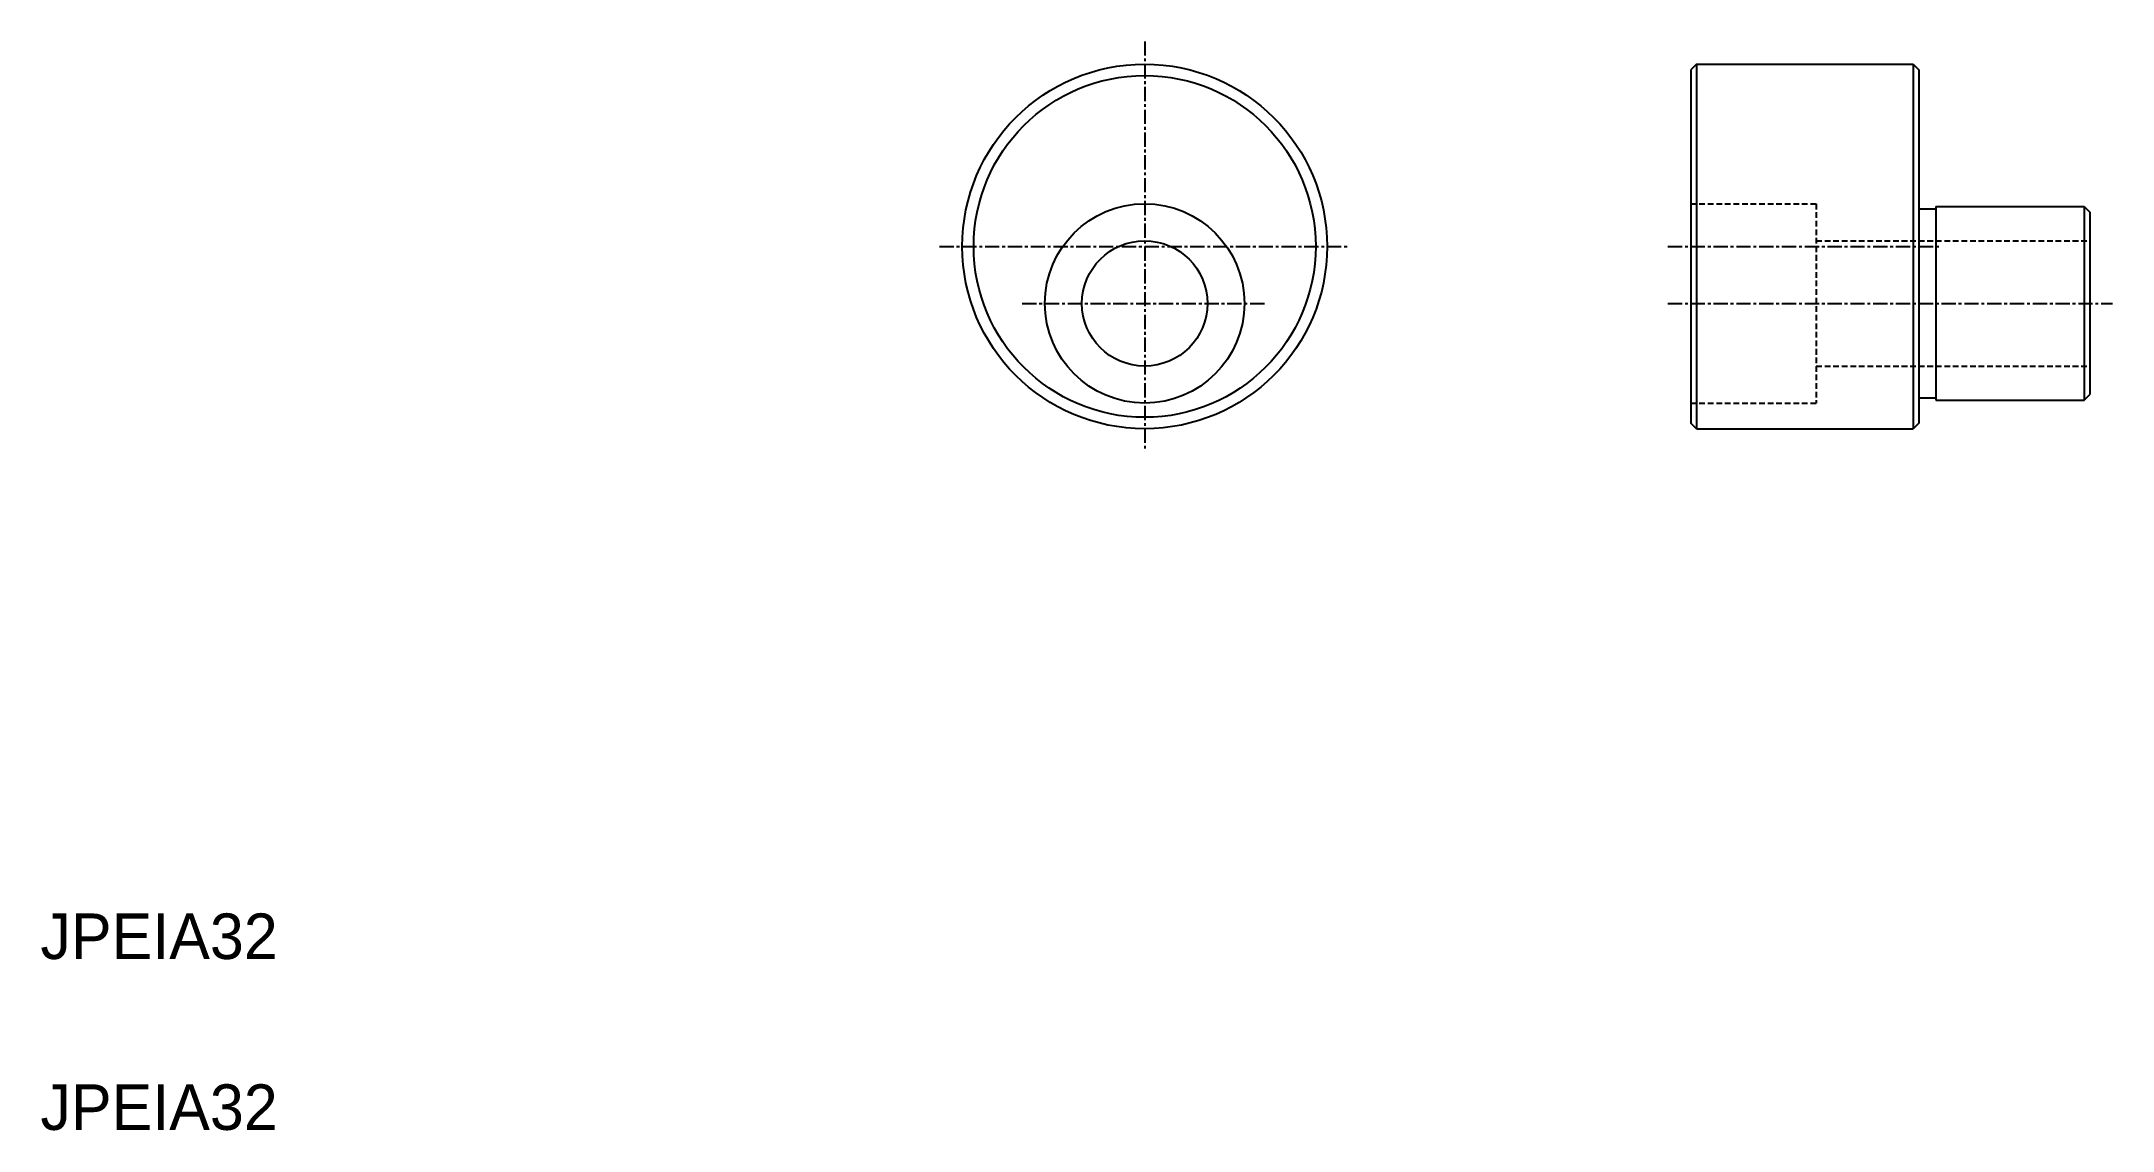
# Model space of a CAD drawing. Extents: x -242 to -60, y 67 to 163.
import ezdxf

# ---------------------------------------------------------------- set-up
doc = ezdxf.new("R2010")
doc.units = 0
doc.linetypes.add('CENTER', pattern=[2, 1.25, -0.25, 0.25, -0.25])
doc.linetypes.add('DASHED', pattern=[0.75, 0.5, -0.25])
doc.layers.get('0').update_dxf_attribs({"linetype": 'CONTINUOUS'})
doc.layers.add('CENTER', color=1, linetype='CENTER')

msp = doc.modelspace()

# ---------------------------------------------------------------- linework, layer by layer
at = {"color": 7, "linetype": 'CONTINUOUS'}
for p, q in [((-96.51, 160.86), (-97.01, 160.36)), ((-97.01, 160.36), (-97.01, 129.36)), ((-96.51, 160.86), (-96.51, 128.86)), ((-96.51, 160.86), (-77.51, 160.86)), ((-77.51, 160.86), (-77.51, 128.86)), ((-77.51, 160.86), (-77.01, 160.36)), ((-77.01, 160.36), (-77.01, 129.36)), ((-97.01, 154.73), (-97.01, 154.73)), ((-97.01, 152.36), (-97.01, 152.36)), ((-77.01, 148.16), (-75.51, 148.16)), ((-75.51, 148.36), (-75.51, 131.36)), ((-75.51, 148.36), (-62.51, 148.36)), ((-62.51, 148.36), (-62.51, 131.36)), ((-62.51, 148.36), (-62.01, 147.86)), ((-62.01, 147.86), (-62.01, 131.86)), ((-97.01, 144.86), (-97.01, 144.86)), ((-77.01, 131.56), (-75.51, 131.56)), ((-75.51, 131.36), (-62.51, 131.36)), ((-62.51, 131.36), (-62.01, 131.86)), ((-96.51, 128.86), (-97.01, 129.36)), ((-77.01, 129.36), (-77.51, 128.86)), ((-96.51, 128.86), (-77.51, 128.86))]:
    msp.add_line(p, q, dxfattribs=at)
at = {"color": 3, "linetype": 'DASHED'}
for p, q in [((-97.01, 148.61), (-86.01, 148.61)), ((-86.01, 148.61), (-86.01, 131.11)), ((-86.01, 145.36), (-62.01, 145.36)), ((-86.01, 134.36), (-62.01, 134.36)), ((-97.01, 131.11), (-86.01, 131.11))]:
    msp.add_line(p, q, dxfattribs=at)
at = {"color": 7, "linetype": 'CONTINUOUS'}
for centre, radius in [((-144.91, 144.86), 16), ((-144.91, 144.86), 15), ((-144.91, 139.86), 8.75), ((-144.91, 139.86), 5.5)]:
    msp.add_circle(centre, radius, dxfattribs=at)
at = {"layer": 'CENTER', "color": 1, "linetype": 'CENTER'}
for p, q in [((-144.91, 162.86), (-144.91, 126.86)), ((-162.91, 144.86), (-126.91, 144.86)), ((-99.01, 144.86), (-75.01, 144.86)), ((-155.66, 139.86), (-134.16, 139.86)), ((-99.01, 139.86), (-60.01, 139.86))]:
    msp.add_line(p, q, dxfattribs=at)

# ---------------------------------------------------------------- texts
at = {"color": 7, "linetype": 'CONTINUOUS'}
for p in [(-241.77, 82.31), (-241.77, 67.31)]:
    msp.add_text('JPEIA32', height=4, dxfattribs=at).set_placement(p)

doc.saveas('drawing.dxf')
